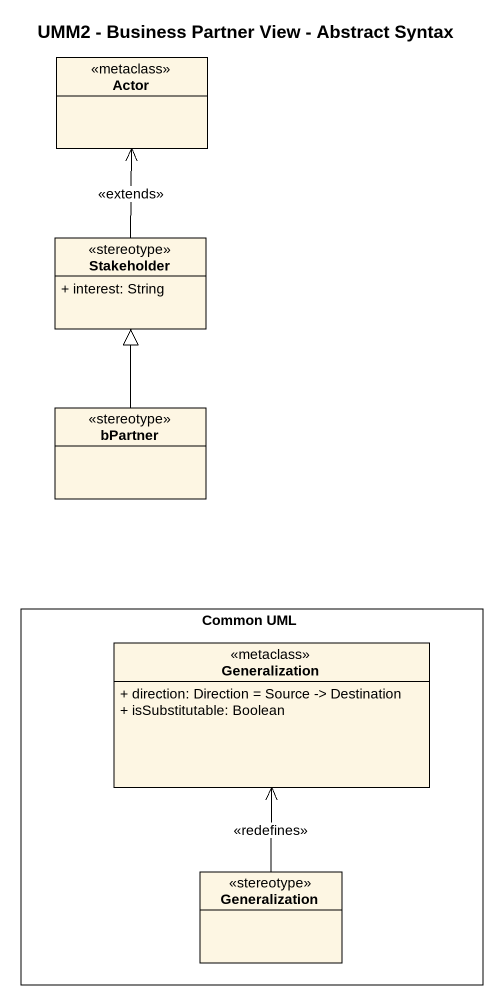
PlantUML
@startuml
title UMM2 - Business Partner View - Abstract Syntax
hide circle
hide empty members
skinparam classAttributeIconSize 0
class "Actor" as Actor_ <<metaclass>>
class Stakeholder <<stereotype>> {
  + interest: String
}
class bPartner <<stereotype>>
rectangle "Common UML" as Common_UML {
  class Generalization <<metaclass>> {
    + direction: Direction = Source -> Destination
    + isSubstitutable: Boolean
  }
  class "Generalization" as Generalization_2 <<stereotype>>
}
Stakeholder -up-> Actor_ : <<extends>>
bPartner -up-|> Stakeholder
Generalization_2 -up-> Generalization : <<redefines>>
@enduml
